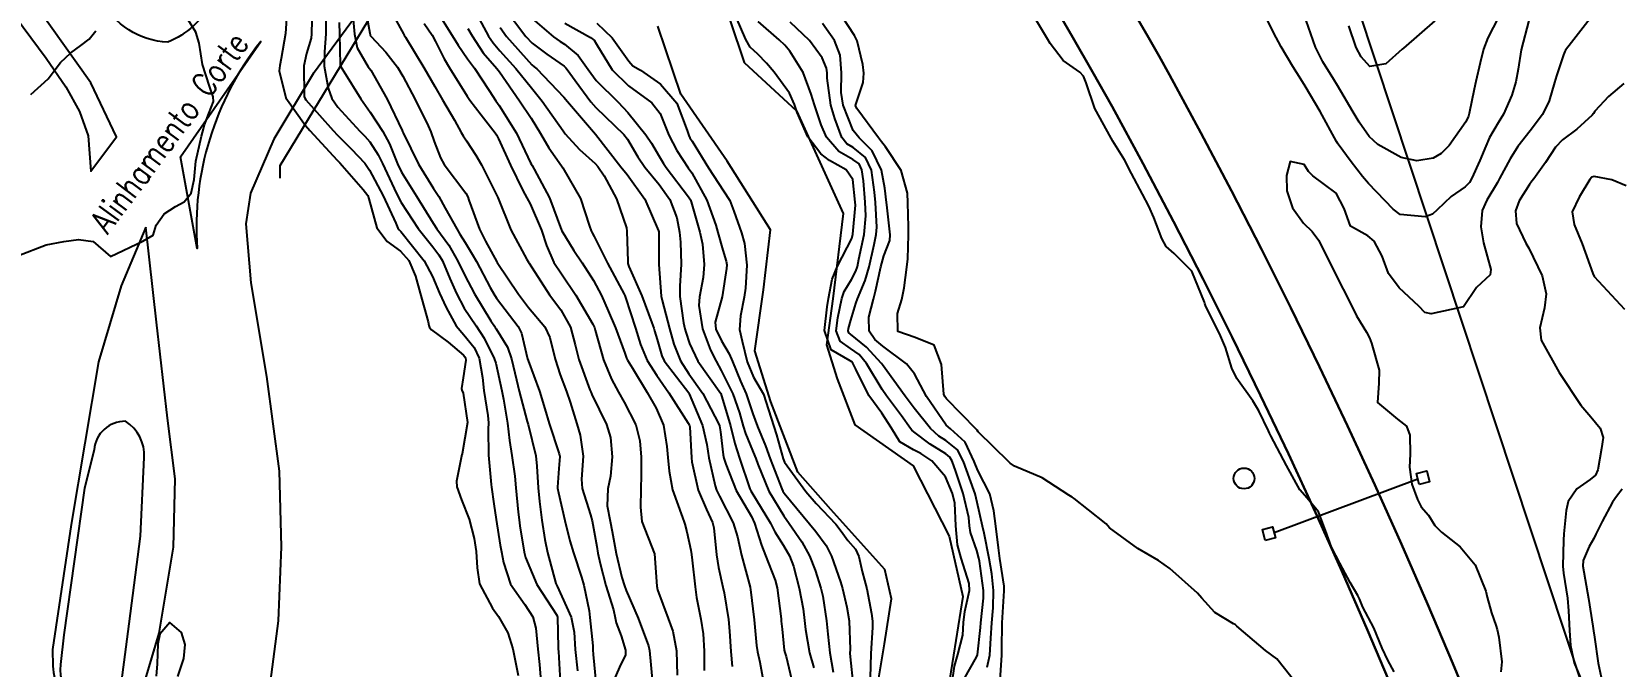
# Model space of a CAD drawing. Header units: metres. Extents: x 318500 to 325275, y 7408834 to 7428799.
# Drawn here: x 323773.1 to 323871.6, y 7420493.1 to 7420532.5 of the extents above; entities that cross this region are included whole.
import ezdxf

# ---------------------------------------------------------------- set-up
doc = ezdxf.new("R2010")
doc.units = ezdxf.units.M
doc.header["$MEASUREMENT"] = 0
for name, color, linetype in [('Canteiro', 45, 'Continuous'), ('Curvas de Nivel 1m', 11, 'Continuous'), ('Curvas de Nivel 5m', 15, 'Continuous'), ('Divisas', 45, 'Continuous'), ('Hidrografia', 140, 'Continuous'), ('Linha Férrea', 20, 'Continuous'), ('Pontes_Viadutos_Tubos', 190, 'Continuous'), ('Postes', 20, 'Continuous'), ('Pórticos', 45, 'Continuous'), ('TEXTO', 45, 'Continuous'), ('Vias Primárias', 230, 'Continuous')]:
    doc.layers.add(name, color=color, linetype=linetype)
doc.styles.add('ROMANS', font='romans', dxfattribs={"height": 0.2})

msp = doc.modelspace()

# ---------------------------------------------------------------- linework, layer by layer
at = {"layer": 'Canteiro'}
msp.add_lwpolyline([(323779.834, 7420501.229), (323780.074, 7420506.094, 0.268911), (323778.908, 7420508.355, 0.391978), (323776.953, 7420506.574), (323776.37, 7420504.21), (323775.085, 7420495.092), (323774.868, 7420493.246, 0.506228), (323778.135, 7420490.198), (323778.482, 7420490.717), (323779.131, 7420495.781), (323779.834, 7420501.229)], format="xyb", dxfattribs=at)
at = {"layer": 'Curvas de Nivel 1m', "flags": 128}
for points, elevation in [([(323772.258, 7420518.646), (323773.977, 7420519.303), (323775.082, 7420519.506), (323775.98, 7420519.631), (323776.906, 7420519.513), (323777.97, 7420518.57), (323779.98, 7420519.542), (323780.619, 7420519.898), (323780.806, 7420520.532), (323781.298, 7420521.23), (323782.007, 7420521.675), (323782.542, 7420521.982), (323782.976, 7420522.506), (323783.17, 7420523.366), (323783.263, 7420524.502), (323783.619, 7420526.051), (323783.744, 7420526.495), (323783.812, 7420526.755), (323784.084, 7420527.449), (323784.376, 7420528.206), (323784.346, 7420528.488), (323784.11, 7420529.146), (323783.69, 7420530.497), (323783.475, 7420531.832), (323783.262, 7420532.503), (323782.176, 7420534.27)], 742), ([(323790.491, 7420534.092), (323790.457, 7420532.407), (323790.425, 7420532.129), (323790.138, 7420531.179), (323789.975, 7420530.412), (323790.004, 7420528.508), (323790.031, 7420528.411), (323790.099, 7420528.312), (323791.802, 7420526.393), (323792.067, 7420526.108), (323792.93, 7420525.248), (323793.756, 7420524.364), (323794.044, 7420523.949), (323794.89, 7420522.347), (323795.676, 7420520.653), (323795.806, 7420520.333), (323795.886, 7420520.229), (323795.988, 7420520.131), (323797.439, 7420518.315), (323797.956, 7420517.344), (323798.397, 7420516.295), (323798.81, 7420515.408), (323799.422, 7420514.285), (323799.904, 7420513.709), (323800.55, 7420512.924), (323800.858, 7420512.265), (323801.072, 7420511.062), (323801.136, 7420510.261), (323801.384, 7420508.709), (323801.435, 7420508.256), (323801.423, 7420507.853), (323801.426, 7420506.256), (323801.599, 7420504.436), (323801.622, 7420504.252), (323801.765, 7420503.23), (323801.913, 7420502.248), (323802.156, 7420500.665), (323802.242, 7420500.242), (323802.365, 7420499.595), (323802.8, 7420498.233), (323803.681, 7420496.986), (323804.181, 7420496.215), (323804.364, 7420495.512), (323804.502, 7420494.211), (323804.598, 7420493.248), (323804.676, 7420492.209)], 741), ([(323793.718, 7420534.367), (323794.071, 7420532.442), (323794.082, 7420532.361), (323794.093, 7420532.305), (323794.149, 7420532.227), (323795.066, 7420531.272), (323795.779, 7420530.335), (323796.122, 7420529.764), (323796.883, 7420528.322), (323797.696, 7420526.693), (323797.856, 7420526.312), (323798.064, 7420525.718), (323798.452, 7420524.702), (323798.692, 7420524.3), (323800.024, 7420522.514), (323800.145, 7420522.278), (323800.214, 7420522.08), (323800.879, 7420520.267), (323801.252, 7420519.53), (323801.945, 7420518.25), (323801.969, 7420518.205), (323803.287, 7420516.237), (323803.928, 7420515.422), (323804.926, 7420514.215), (323805.244, 7420513.548), (323805.565, 7420512.203), (323805.875, 7420511.233), (323806.278, 7420510.194), (323806.504, 7420509.537), (323806.921, 7420508.184), (323807.133, 7420507.49), (323807.319, 7420506.177), (323807.205, 7420504.762), (323807.239, 7420504.178), (323807.756, 7420502.55), (323807.863, 7420502.168), (323808.151, 7420500.581), (323808.229, 7420500.163), (323808.364, 7420499.516), (323808.71, 7420498.155), (323809.185, 7420496.64), (323809.301, 7420496.146), (323809.368, 7420495.845), (323809.659, 7420495.042), (323809.946, 7420494.137), (323809.945, 7420493.837), (323809.636, 7420493.237), (323809.296, 7420492.474)], 737), ([(323795.083, 7420534.346), (323796.151, 7420532.405), (323796.202, 7420532.329), (323796.287, 7420532.19), (323797.432, 7420530.317), (323798.112, 7420529.127), (323798.582, 7420528.303), (323799.325, 7420527.048), (323799.745, 7420526.285), (323799.861, 7420526.076), (323800.065, 7420525.758), (323800.659, 7420524.874), (323801.009, 7420524.266), (323802.02, 7420522.25), (323802.826, 7420520.242), (323803.808, 7420518.395), (323803.923, 7420518.23), (323803.969, 7420518.162), (323805.228, 7420516.211), (323805.926, 7420515.267), (323806.524, 7420514.191), (323806.815, 7420513.102), (323807.033, 7420512.183), (323807.73, 7420510.304), (323807.787, 7420510.171), (323807.858, 7420510.007), (323808.763, 7420508.161), (323809.013, 7420507.35), (323809.11, 7420506.15), (323809.001, 7420504.943), (323808.851, 7420504.154), (323808.808, 7420503.111), (323808.984, 7420502.151), (323809.115, 7420501.52), (323809.366, 7420500.145), (323809.708, 7420498.65), (323809.866, 7420498.138), (323809.987, 7420497.846), (323810.724, 7420496.129), (323811.363, 7420494.413), (323811.425, 7420494.122), (323811.62, 7420492.12)], 736), ([(323851.626, 7420492.015), (323850.351, 7420493.603), (323849.658, 7420494.133), (323847.88, 7420495.637), (323847.771, 7420495.729), (323847.681, 7420495.779), (323846.505, 7420496.475), (323845.697, 7420497.362), (323845.438, 7420497.673), (323843.723, 7420499.223), (323843.016, 7420499.701), (323841.741, 7420500.451), (323839.971, 7420501.747), (323839.867, 7420501.854), (323839.762, 7420501.982), (323838.676, 7420502.856), (323837.778, 7420503.564), (323837.651, 7420503.645), (323837.449, 7420503.775), (323835.796, 7420504.843), (323834.073, 7420505.559), (323833.809, 7420505.745), (323833.722, 7420505.831), (323831.829, 7420507.706), (323831.772, 7420507.793), (323831.73, 7420507.851), (323829.858, 7420509.75), (323829.762, 7420509.881), (323829.701, 7420510.044), (323829.558, 7420511.885), (323829.09, 7420513.08), (323827.906, 7420513.559), (323826.831, 7420513.921), (323826.81, 7420515.038), (323827.081, 7420515.919), (323827.225, 7420516.643), (323827.399, 7420517.916), (323827.457, 7420518.434), (323827.507, 7420519.915), (323827.495, 7420520.418), (323827.459, 7420521.916), (323827.433, 7420522.512), (323827.047, 7420523.92), (323826.065, 7420525.381), (323825.824, 7420525.69), (323825.64, 7420525.936), (323824.292, 7420527.762), (323824.206, 7420527.958), (323824.684, 7420529.389), (323824.731, 7420529.951), (323824.672, 7420530.488), (323824.32, 7420531.957), (323824.155, 7420532.295), (323823.058, 7420533.977)], 731), ([(323788.916, 7420533.682), (323788.839, 7420532.43), (323788.572, 7420530.871), (323788.477, 7420530.435), (323788.446, 7420530.114), (323788.863, 7420528.429), (323790.075, 7420526.71), (323790.346, 7420526.407), (323792.052, 7420524.55), (323792.131, 7420524.469), (323792.204, 7420524.388), (323793.659, 7420522.732), (323793.945, 7420522.361), (323794.017, 7420522.159), (323794.502, 7420520.352), (323795.151, 7420519.512), (323795.976, 7420518.907), (323796.499, 7420518.325), (323796.912, 7420517.359), (323797.187, 7420516.311), (323797.69, 7420514.527), (323797.734, 7420514.303), (323797.776, 7420514.169), (323797.907, 7420514.027), (323798.925, 7420513.264), (323799.892, 7420512.454), (323799.972, 7420512.36), (323800.009, 7420512.278), (323800.026, 7420512.14), (323799.871, 7420511.04), (323799.756, 7420510.386), (323799.784, 7420510.281), (323799.857, 7420510.096), (323800.138, 7420508.275), (323799.811, 7420506.339), (323799.795, 7420506.296), (323799.788, 7420506.28), (323799.443, 7420504.626), (323799.463, 7420504.283), (323799.768, 7420503.486), (323800.245, 7420502.273), (323800.553, 7420501.082), (323800.676, 7420500.266), (323800.725, 7420499.254), (323800.887, 7420498.262), (323801.678, 7420496.753), (323802.048, 7420496.244), (323802.644, 7420495.219), (323802.952, 7420494.23), (323803.286, 7420492.565)], 742), ([(323792.161, 7420533.112), (323792.193, 7420532.389), (323792.222, 7420530.48), (323792.246, 7420530.388), (323792.451, 7420530.059), (323793.522, 7420528.369), (323794.088, 7420527.548), (323794.879, 7420526.348), (323795.295, 7420525.574), (323795.794, 7420524.334), (323796.042, 7420523.813), (323796.975, 7420522.32), (323797.995, 7420520.646), (323798.231, 7420520.306), (323798.976, 7420519.291), (323799.541, 7420518.286), (323799.957, 7420517.402), (323800.566, 7420516.271), (323801.577, 7420514.593), (323801.8, 7420514.252), (323801.842, 7420514.183), (323801.908, 7420514.083), (323802.606, 7420512.952), (323802.857, 7420512.235), (323803.168, 7420510.933), (323803.342, 7420510.228), (323803.832, 7420508.348), (323803.87, 7420508.22), (323803.888, 7420508.161), (323804.378, 7420506.214), (323804.445, 7420505.569), (323804.521, 7420504.213), (323804.608, 7420503.371), (323804.746, 7420502.21), (323804.923, 7420501.023), (323805.091, 7420500.206), (323805.616, 7420498.286), (323805.653, 7420498.2), (323805.699, 7420498.11), (323806.566, 7420496.187), (323806.746, 7420495.268), (323806.815, 7420494.183), (323806.956, 7420492.854)], 739), ([(323793.025, 7420533.52), (323793.126, 7420532.375), (323793.292, 7420531.523), (323793.972, 7420530.362), (323794.127, 7420530.14), (323795.14, 7420528.344), (323796.071, 7420526.411), (323796.102, 7420526.33), (323796.133, 7420526.266), (323797.096, 7420524.32), (323798.027, 7420522.807), (323798.347, 7420522.305), (323798.738, 7420521.57), (323799.464, 7420520.288), (323799.664, 7420519.962), (323799.982, 7420519.45), (323800.429, 7420518.728), (323800.693, 7420518.269), (323801.537, 7420516.666), (323801.764, 7420516.253), (323801.936, 7420515.99), (323803.283, 7420514.236), (323803.488, 7420513.817), (323803.864, 7420512.22), (323803.889, 7420512.129), (323804.609, 7420510.213), (323804.93, 7420509.123), (323805.202, 7420508.206), (323805.811, 7420506.338), (323805.848, 7420506.237), (323805.854, 7420506.199), (323805.853, 7420506.156), (323805.798, 7420505.428), (323805.719, 7420504.262), (323805.724, 7420504.201), (323805.776, 7420503.905), (323806.176, 7420502.194), (323806.489, 7420500.94), (323806.705, 7420500.185), (323807.2, 7420498.685), (323807.347, 7420498.175), (323807.676, 7420496.587), (323807.732, 7420496.169), (323807.904, 7420494.418), (323807.919, 7420494.166), (323807.929, 7420493.883), (323808.09, 7420492.163)], 738), ([(323798.174, 7420533.905), (323799.183, 7420532.295), (323799.553, 7420531.698), (323800.136, 7420530.857), (323800.379, 7420530.523), (323800.561, 7420530.274), (323801.486, 7420528.883), (323801.896, 7420528.253), (323802.096, 7420527.958), (323803.18, 7420526.239), (323804.052, 7420524.398), (323804.105, 7420524.284), (323804.136, 7420524.229), (323804.276, 7420523.998), (323805.22, 7420522.212), (323805.972, 7420520.219), (323805.978, 7420520.2), (323805.99, 7420520.172), (323806.736, 7420518.948), (323807.24, 7420518.181), (323807.954, 7420517.083), (323808.442, 7420516.165), (323808.87, 7420515.216), (323809.309, 7420514.156), (323809.894, 7420512.59), (323810.003, 7420512.261), (323810.057, 7420512.147), (323810.37, 7420511.656), (323811.285, 7420510.129), (323811.846, 7420509.166), (323812.286, 7420508.113), (323812.5, 7420506.793), (323812.56, 7420506.109), (323812.64, 7420505.264), (323812.86, 7420504.104), (323813.471, 7420502.378), (323813.569, 7420502.093), (323813.612, 7420501.956), (323813.744, 7420501.496), (323813.988, 7420500.343), (323814.031, 7420500.085), (323814.077, 7420499.733), (323814.253, 7420498.082), (323814.354, 7420497.416), (323814.612, 7420496.076), (323814.748, 7420495.161), (323814.815, 7420494.073), (323814.83, 7420492.875)], 734), ([(323800.575, 7420533.873), (323801.443, 7420532.261), (323801.722, 7420531.833), (323802.141, 7420531.353), (323803.123, 7420530.24), (323804.112, 7420529.044), (323804.761, 7420528.22), (323806.073, 7420526.372), (323806.197, 7420526.198), (323807.093, 7420525.217), (323808.052, 7420524.348), (323808.215, 7420524.168), (323808.614, 7420523.591), (323809.376, 7420522.156), (323809.993, 7420520.361), (323810.024, 7420520.149), (323810.087, 7420518.264), (323810.09, 7420518.148), (323810.151, 7420517.963), (323810.954, 7420516.135), (323811.581, 7420514.459), (323811.692, 7420514.123), (323811.744, 7420513.958), (323811.903, 7420513.438), (323812.189, 7420512.412), (323812.34, 7420512.113), (323813.86, 7420510.114), (323813.877, 7420510.09), (323813.898, 7420510.051), (323814.717, 7420508.081), (323814.981, 7420506.916), (323815.102, 7420506.077), (323815.507, 7420504.35), (323815.595, 7420504.072), (323815.775, 7420503.713), (323816.617, 7420502.057), (323816.882, 7420501.189), (323817.141, 7420500.046), (323817.675, 7420498.065), (323817.683, 7420498.04), (323817.698, 7420497.918), (323817.92, 7420496.036), (323818.061, 7420494.441), (323818.123, 7420494.033), (323818.272, 7420493.4), (323818.522, 7420492.026)], 732), ([(323804.167, 7420533.332), (323805.474, 7420532.21), (323805.874, 7420531.93), (323806.146, 7420531.754), (323807.006, 7420531.054), (323807.629, 7420530.178), (323808.12, 7420529.511), (323809.479, 7420528.156), (323810.091, 7420527.523), (323811.2, 7420526.133), (323811.547, 7420525.61), (323812.056, 7420524.765), (323812.3, 7420524.363), (323812.47, 7420524.114), (323813.841, 7420522.274), (323813.968, 7420522.091), (323814.018, 7420521.969), (323814.552, 7420520.084), (323814.715, 7420519.35), (323814.821, 7420518.081), (323814.757, 7420517.283), (323814.531, 7420516.084), (323814.481, 7420515.535), (323814.707, 7420514.082), (323815.206, 7420512.767), (323815.557, 7420512.073), (323815.881, 7420511.503), (323816.596, 7420510.059), (323817.016, 7420508.879), (323817.244, 7420508.049), (323817.376, 7420507.597), (323817.815, 7420506.536), (323817.964, 7420506.19), (323818.026, 7420506.037), (323818.142, 7420505.697), (323818.838, 7420504.024), (323819.757, 7420502.489), (323820.098, 7420502.007), (323820.872, 7420500.865), (323821.363, 7420499.994), (323821.717, 7420499.104), (323822.06, 7420497.985), (323822.179, 7420497.497), (323822.419, 7420495.973), (323822.496, 7420495.137), (323822.617, 7420493.97), (323822.824, 7420492.777)], 729), ([(323806.163, 7420533.07), (323807.756, 7420532.176), (323807.984, 7420532.008), (323808.146, 7420531.759), (323809.106, 7420530.16), (323810.115, 7420529.165), (323811.562, 7420528.128), (323812.09, 7420527.464), (323812.637, 7420526.111), (323813.126, 7420525.169), (323813.83, 7420524.093), (323814.045, 7420523.767), (323814.978, 7420522.08), (323815.552, 7420520.519), (323815.673, 7420520.073), (323815.979, 7420518.976), (323816.19, 7420518.284), (323816.222, 7420518.066), (323816.206, 7420517.827), (323815.94, 7420516.07), (323815.495, 7420514.496), (323815.541, 7420514.074), (323815.903, 7420513.355), (323816.381, 7420512.548), (323816.57, 7420512.06), (323817.073, 7420510.851), (323817.419, 7420510.047), (323817.842, 7420508.814), (323818.124, 7420508.036), (323818.619, 7420506.829), (323818.912, 7420506.023), (323819.635, 7420504.159), (323819.704, 7420504.011), (323819.778, 7420503.893), (323821.351, 7420501.994), (323821.745, 7420501.506), (323822.388, 7420500.632), (323822.732, 7420499.975), (323823.277, 7420498.396), (323823.403, 7420497.964), (323823.683, 7420496.805), (323823.814, 7420495.958), (323823.88, 7420494.184), (323823.87, 7420493.957), (323823.879, 7420493.724), (323824.063, 7420491.953)], 728), ([(323808.163, 7420533.07), (323809.103, 7420532.16), (323810.135, 7420530.699), (323810.398, 7420530.412), (323810.859, 7420530.139), (323812.117, 7420529.284), (323813.118, 7420528.105), (323813.764, 7420526.405), (323813.863, 7420526.093), (323813.933, 7420525.956), (323814.067, 7420525.742), (323815.094, 7420524.08), (323816.029, 7420522.646), (323816.403, 7420522.064), (323816.666, 7420521.404), (323817.128, 7420520.053), (323817.325, 7420519.391), (323817.478, 7420518.047), (323817.39, 7420516.607), (323817.307, 7420516.049), (323817.072, 7420514.904), (323817.018, 7420514.053), (323817.182, 7420513.33), (323817.491, 7420512.046), (323817.876, 7420511.096), (323818.494, 7420510.03), (323818.816, 7420509.055), (323819.144, 7420508.02), (323819.316, 7420507.509), (323819.723, 7420506.011), (323819.807, 7420505.808), (323821.13, 7420503.997), (323821.769, 7420503.242), (323822.985, 7420501.971), (323823.319, 7420501.54), (323823.74, 7420500.944), (323824.203, 7420500.422), (323824.419, 7420499.95), (323824.627, 7420499.036), (323824.908, 7420497.942), (323825.198, 7420496.416), (323825.264, 7420495.936), (323825.274, 7420495.544), (323825.161, 7420493.937), (323825.13, 7420492.435)], 727), ([(323830.177, 7420491.872), (323830.358, 7420493.15), (323830.569, 7420493.866), (323830.866, 7420495.066), (323830.922, 7420495.861), (323830.988, 7420496.553), (323831.296, 7420497.856), (323831.274, 7420498.289), (323830.761, 7420499.865), (323830.547, 7420500.676), (323830.444, 7420501.87), (323830.369, 7420503.273), (323830.242, 7420503.873), (323829.795, 7420504.91), (323828.944, 7420505.893), (323828.271, 7420506.36), (323827.817, 7420506.589), (323826.97, 7420507.067), (323826.438, 7420507.924), (323825.844, 7420508.864), (323825.044, 7420509.942), (323824.243, 7420511.596), (323824.057, 7420511.957), (323823.983, 7420512.05), (323823.891, 7420512.102), (323822.709, 7420512.789), (323822.29, 7420513.984), (323822.45, 7420515.464), (323822.528, 7420515.981), (323822.754, 7420517.182), (323823.088, 7420517.973), (323823.987, 7420519.694), (323824.048, 7420519.959), (323824.202, 7420521.773), (323824.197, 7420521.957), (323824.041, 7420523.351), (323823.637, 7420523.966), (323822.607, 7420524.534), (323822.06, 7420524.955), (323821.258, 7420525.998), (323820.586, 7420527.512), (323820.423, 7420528.007), (323820.111, 7420528.721), (323819.173, 7420530.024), (323818.68, 7420530.576), (323818.141, 7420531.13), (323817.68, 7420531.582), (323817.415, 7420532.051), (323816.805, 7420533.426)], 727), ([(323831.019, 7420492.469), (323831.646, 7420493.571), (323831.752, 7420493.746), (323831.777, 7420493.849), (323831.967, 7420495.547), (323831.997, 7420495.847), (323832.166, 7420497.375), (323832.163, 7420497.845), (323831.908, 7420499.668), (323831.872, 7420499.849), (323831.735, 7420500.337), (323831.346, 7420501.456), (323831.285, 7420501.857), (323831.236, 7420502.379), (323830.899, 7420503.863), (323830.436, 7420505.235), (323830.206, 7420505.874), (323830.07, 7420506.133), (323829.815, 7420506.339), (323828.849, 7420506.924), (323827.828, 7420507.706), (323827.717, 7420507.799), (323827.633, 7420507.912), (323827.066, 7420508.693), (323826.133, 7420509.927), (323825.866, 7420510.329), (323824.896, 7420511.945), (323824.44, 7420512.497), (323823.899, 7420512.873), (323823.252, 7420513.318), (323823.022, 7420513.973), (323823.118, 7420514.776), (323823.37, 7420515.969), (323823.505, 7420516.408), (323823.958, 7420517.158), (323824.242, 7420517.68), (323824.327, 7420517.955), (323824.426, 7420518.405), (323824.743, 7420519.949), (323824.849, 7420521.106), (323824.819, 7420521.948), (323824.706, 7420523.284), (323824.612, 7420523.952), (323824.43, 7420524.331), (323824.056, 7420524.605), (323823.188, 7420525.099), (323822.419, 7420525.985), (323822.082, 7420526.762), (323821.658, 7420527.994), (323821.458, 7420528.648), (323820.974, 7420530.002), (323820.143, 7420531.319), (323819.823, 7420531.691), (323819.473, 7420532.02), (323818.167, 7420533.172)], 728), ([(323832.386, 7420493.096), (323832.554, 7420493.841), (323832.617, 7420494.884), (323832.674, 7420495.84), (323832.748, 7420496.781), (323832.778, 7420497.839), (323832.676, 7420498.88), (323832.509, 7420499.842), (323832.193, 7420501.398), (323832.101, 7420501.846), (323831.772, 7420503.303), (323831.637, 7420503.852), (323831.564, 7420504.073), (323830.917, 7420505.863), (323830.534, 7420506.587), (323829.823, 7420507.162), (323829.374, 7420507.435), (323828.87, 7420507.894), (323827.849, 7420509.16), (323827.287, 7420509.916), (323825.889, 7420511.863), (323825.835, 7420511.931), (323824.9, 7420512.945), (323823.908, 7420513.755), (323823.796, 7420513.849), (323823.757, 7420513.962), (323823.773, 7420514.102), (323823.92, 7420514.632), (323824.234, 7420515.657), (323824.344, 7420515.954), (323824.819, 7420517.086), (323825.061, 7420517.944), (323825.375, 7420519.331), (323825.497, 7420519.937), (323825.53, 7420520.404), (323825.449, 7420521.939), (323825.401, 7420522.567), (323825.209, 7420523.943), (323824.833, 7420524.724), (323824.064, 7420525.341), (323823.679, 7420525.579), (323823.367, 7420525.971), (323822.923, 7420527.142), (323822.689, 7420527.981), (323822.458, 7420529.652), (323822.452, 7420529.985), (323822.414, 7420530.267), (323822.139, 7420530.906), (323821.355, 7420531.998), (323820.167, 7420533.127)], 729), ([(323857.639, 7420492.792), (323857.251, 7420493.514), (323856.906, 7420494.272), (323856.379, 7420495.523), (323855.693, 7420496.816), (323855.486, 7420497.321), (323855.386, 7420497.535), (323854.914, 7420498.34), (323854.261, 7420499.552), (323853.745, 7420500.538), (323853.376, 7420501.566), (323852.937, 7420502.737), (323852.241, 7420503.583), (323851.788, 7420504.105), (323850.953, 7420505.599), (323849.995, 7420507.451), (323849.913, 7420507.609), (323849.841, 7420507.754), (323849.237, 7420509.003), (323848.869, 7420509.625), (323847.881, 7420511.012), (323847.564, 7420511.645), (323847.176, 7420512.924), (323846.874, 7420513.656), (323845.938, 7420515.546), (323845.887, 7420515.671), (323845.87, 7420515.742), (323845.095, 7420517.679), (323843.981, 7420518.767), (323843.499, 7420519.211), (323843.228, 7420519.701), (323842.725, 7420520.994), (323842.426, 7420521.714), (323842.031, 7420522.455), (323841.332, 7420523.731), (323840.898, 7420524.577), (323840.183, 7420525.748), (323840.072, 7420525.916), (323839.073, 7420527.76), (323838.525, 7420529.365), (323838.371, 7420529.768), (323838.133, 7420530.021), (323837.104, 7420530.75), (323836.3, 7420531.798), (323836.154, 7420532.054), (323835.098, 7420533.816)], 732), ([(323866, 7420533.224), (323865.525, 7420531.41), (323865.339, 7420530.215), (323865.195, 7420529.414), (323864.941, 7420528.594), (323864.427, 7420527.425), (323864.094, 7420526.871), (323863.563, 7420525.957), (323863.337, 7420525.437), (323862.963, 7420524.544), (323862.466, 7420523.446), (323862.31, 7420523.183), (323862.042, 7420522.912), (323861.185, 7420522.31), (323860.306, 7420521.476), (323860.017, 7420521.206), (323859.567, 7420521.038), (323858.017, 7420521.19), (323857.587, 7420521.514), (323856.044, 7420523.105), (323855.677, 7420523.536), (323854.984, 7420524.466), (323854.158, 7420525.559), (323854.126, 7420525.614), (323854.072, 7420525.709), (323853.052, 7420527.576), (323852.123, 7420529.154), (323851.855, 7420529.593), (323851.353, 7420530.383), (323850.621, 7420531.605), (323850.163, 7420532.482), (323849.598, 7420533.619)], 733), ([(323869.812, 7420533.356), (323868.649, 7420531.857), (323868.285, 7420531.378), (323868.237, 7420531.301), (323868.156, 7420531.102), (323867.716, 7420529.804), (323867.596, 7420529.385), (323867.253, 7420528.243), (323866.845, 7420527.389), (323866.09, 7420526.377), (323865.323, 7420525.411), (323864.841, 7420524.646), (323864.189, 7420523.428), (323864.138, 7420523.34), (323864.046, 7420523.182), (323863.393, 7420522.073), (323863.108, 7420521.439), (323863.032, 7420520.417), (323863.197, 7420519.438), (323863.645, 7420517.764), (323863.6, 7420517.434), (323862.75, 7420516.65), (323861.94, 7420515.45), (323859.936, 7420515.031), (323859.555, 7420515.104), (323859.173, 7420515.492), (323857.957, 7420516.639), (323857.296, 7420517.517), (323856.908, 7420518.599), (323856.4, 7420519.526), (323856.003, 7420519.867), (323854.926, 7420520.463), (323854.539, 7420521.552), (323854.034, 7420522.504), (323852.597, 7420523.582), (323852.332, 7420523.865), (323852.057, 7420524.281), (323851.184, 7420524.473), (323850.951, 7420523.601), (323850.983, 7420522.654), (323851.332, 7420521.597), (323852.011, 7420520.651), (323852.551, 7420520.127), (323852.968, 7420519.575), (323853.97, 7420517.56), (323855.002, 7420515.544), (323855.3, 7420514.906), (323855.923, 7420513.873), (323856.116, 7420513.528), (323856.239, 7420513.203), (323856.714, 7420511.522), (323856.691, 7420510.709), (323856.607, 7420509.523), (323857.85, 7420508.483), (323858.399, 7420508.055), (323858.608, 7420507.498), (323858.629, 7420506.305), (323858.602, 7420505.498), (323858.737, 7420504.439), (323859.095, 7420503.49), (323859.325, 7420503.037), (323859.77, 7420502.525), (323860.174, 7420501.884), (323860.575, 7420501.468), (323861.747, 7420500.567), (323862.662, 7420499.441), (323863.334, 7420497.806), (323863.417, 7420497.433), (323863.69, 7420496.462), (323863.952, 7420495.696), (323864.031, 7420495.425), (323864.148, 7420494.948), (323864.315, 7420493.42), (323864.253, 7420492.809)], 732), ([(323864.12, 7420533.431), (323863.449, 7420532.156), (323863.179, 7420531.44), (323862.982, 7420530.607), (323862.72, 7420529.444), (323862.61, 7420528.958), (323862.299, 7420527.448), (323862.254, 7420527.293), (323862.095, 7420526.947), (323861.059, 7420525.465), (323860.569, 7420524.976), (323860.068, 7420524.69), (323859.046, 7420524.515), (323858.068, 7420524.728), (323856.62, 7420525.525), (323856.085, 7420526.026), (323855.47, 7420526.918), (323855.107, 7420527.545), (323854.124, 7420529.186), (323853.891, 7420529.564), (323853.226, 7420530.658), (323852.759, 7420531.581), (323852.175, 7420533.232)], 734), ([(323773.034, 7420528.636), (323774.11, 7420529.603), (323774.544, 7420530.188), (323774.869, 7420530.613), (323775.512, 7420531.224), (323776.136, 7420531.676), (323776.657, 7420532.077), (323777.057, 7420532.586)], 741), ([(323800.157, 7420532.732), (323800.418, 7420532.276), (323801.1, 7420531.226), (323801.954, 7420530.253), (323802.127, 7420530.045), (323803.362, 7420528.237), (323804.084, 7420527.171), (323804.662, 7420526.221), (323805.18, 7420525.332), (323805.962, 7420524.201), (323806.048, 7420524.086), (323807.138, 7420522.183), (323807.706, 7420520.463), (323807.8, 7420520.173), (323807.867, 7420520.05), (323807.987, 7420519.827), (323808.815, 7420518.162), (323809.847, 7420516.246), (323809.895, 7420516.15), (323809.938, 7420516.042), (323810.551, 7420514.14), (323810.879, 7420513.115), (323811.29, 7420512.129), (323811.876, 7420511.188), (323812.634, 7420510.108), (323813.832, 7420508.238), (323813.904, 7420508.089), (323813.921, 7420507.998), (323814.038, 7420506.088), (323814.064, 7420505.83), (323814.458, 7420504.083), (323814.969, 7420502.87), (323815.34, 7420502.074), (323815.418, 7420501.744), (323815.587, 7420500.062), (323815.718, 7420499.285), (323815.988, 7420498.057), (323816.058, 7420497.693), (323816.322, 7420496.053), (323816.388, 7420495.327), (323816.467, 7420494.052), (323816.556, 7420493.131)], 733), ([(323802.158, 7420532.791), (323802.552, 7420532.246), (323804.132, 7420530.479), (323804.265, 7420530.362), (323804.43, 7420530.226), (323806.104, 7420528.478), (323806.347, 7420528.196), (323808.07, 7420526.17), (323809.656, 7420524.154), (323810.043, 7420523.676), (323811.148, 7420522.133), (323811.991, 7420520.166), (323811.997, 7420520.12), (323811.998, 7420518.148), (323812, 7420518.12), (323811.999, 7420518.09), (323812.154, 7420516.117), (323812.204, 7420515.848), (323812.674, 7420514.109), (323812.942, 7420513.146), (323813.353, 7420512.098), (323813.878, 7420511.299), (323814.736, 7420510.081), (323815.737, 7420508.165), (323815.771, 7420508.071), (323815.826, 7420507.693), (323816.005, 7420506.26), (323816.05, 7420506.066), (323816.174, 7420505.695), (323816.813, 7420504.055), (323817.756, 7420502.435), (323817.948, 7420502.037), (323818.374, 7420500.668), (323818.628, 7420500.027), (323819.233, 7420498.491), (323819.346, 7420498.015), (323819.592, 7420496.09), (323819.603, 7420496.011), (323819.607, 7420495.949), (323819.664, 7420495.443), (323819.794, 7420494.151), (323819.824, 7420494.007), (323819.905, 7420493.747), (323820.323, 7420491.999)], 731), ([(323871.893, 7420529.324), (323870.945, 7420528.51), (323870.104, 7420527.592), (323870.005, 7420527.447), (323869.937, 7420527.352), (323868.978, 7420526.474), (323868.085, 7420525.829), (323867.664, 7420525.376), (323867.045, 7420524.406), (323866.319, 7420523.396), (323866.197, 7420523.249), (323866.045, 7420523.042), (323865.409, 7420522.03), (323865.164, 7420521.413), (323865.227, 7420520.626), (323865.823, 7420519.403), (323865.995, 7420519.097), (323866.834, 7420517.387), (323867.078, 7420516.258), (323866.979, 7420515.384), (323866.691, 7420514.152), (323866.773, 7420513.387), (323867.89, 7420511.37), (323869.237, 7420509.356), (323869.853, 7420508.624), (323870.429, 7420507.924), (323870.608, 7420507.338), (323870.511, 7420506.659), (323870.291, 7420505.343), (323870.136, 7420505.015), (323869.801, 7420504.744), (323868.989, 7420504.161), (323868.444, 7420503.363), (323868.315, 7420502.824), (323868.179, 7420501.366), (323868.146, 7420500.974), (323868.111, 7420499.366), (323868.156, 7420498.933), (323868.394, 7420497.363), (323868.468, 7420496.586), (323868.529, 7420495.362), (323868.583, 7420494.444), (323868.811, 7420493.358), (323869.621, 7420491.408)], 731), ([(323782.154, 7420492.512), (323782.525, 7420493.618), (323782.62, 7420494.505), (323782.384, 7420495.235), (323781.663, 7420495.853), (323781.04, 7420495.142), (323780.904, 7420494.527), (323780.872, 7420493.287), (323780.82, 7420492.528)], 742)]:
    msp.add_lwpolyline(points, dxfattribs=dict(at, elevation=elevation))
at = {"layer": 'Curvas de Nivel 5m', "flags": 128}
for points, elevation in [([(323802.415, 7420534.009), (323803.744, 7420532.234), (323804.146, 7420531.816), (323805.061, 7420531.138), (323806.132, 7420530.385), (323806.23, 7420530.298), (323806.312, 7420530.197), (323806.807, 7420529.502), (323807.789, 7420528.175), (323808.095, 7420527.827), (323809.835, 7420526.152), (323810.067, 7420525.853), (323810.693, 7420524.777), (323811.136, 7420524.134), (323812.034, 7420523.057), (323812.679, 7420522.11), (323813.129, 7420520.977), (323813.296, 7420520.1), (323813.358, 7420519.474), (323813.385, 7420518.099), (323813.302, 7420516.748), (323813.317, 7420516.099), (323813.542, 7420514.469), (323813.626, 7420514.094), (323813.688, 7420513.873), (323813.901, 7420513.177), (323814.425, 7420512.085), (323815.86, 7420510.084), (323816.449, 7420508.061), (323816.727, 7420506.965), (323817.007, 7420506.052), (323817.661, 7420504.163), (323817.708, 7420504.041), (323817.778, 7420503.922), (323818.929, 7420502.022), (323819.214, 7420501.488), (323819.736, 7420500.643), (323820.116, 7420500.006), (323820.367, 7420499.357), (323820.719, 7420498), (323820.956, 7420496.715), (323821.044, 7420495.989), (323821.103, 7420495.427), (323821.366, 7420493.984), (323821.636, 7420493.039)], 730), ([(323791.333, 7420533.228), (323791.339, 7420532.398), (323791.253, 7420531.285), (323791.229, 7420530.399), (323791.477, 7420529.028), (323791.713, 7420528.394), (323792.092, 7420527.842), (323793.451, 7420526.369), (323793.753, 7420526.051), (323794.063, 7420525.696), (323794.589, 7420524.886), (323794.854, 7420524.348), (323795.573, 7420522.791), (323795.799, 7420522.333), (323796.014, 7420521.932), (323797.075, 7420520.319), (323797.979, 7420519.173), (323798.356, 7420518.687), (323798.572, 7420518.301), (323799.037, 7420517.21), (323799.446, 7420516.285), (323799.927, 7420515.382), (323800.663, 7420514.269), (323801.162, 7420513.52), (323801.791, 7420512.251), (323801.886, 7420511.953), (323802.258, 7420510.244), (323802.374, 7420509.72), (323802.608, 7420508.238), (323802.743, 7420507.16), (323802.893, 7420506.234), (323803.068, 7420504.953), (323803.139, 7420504.23), (323803.283, 7420502.701), (323803.338, 7420502.226), (323803.389, 7420501.868), (323803.652, 7420500.221), (323803.725, 7420499.892), (323804.43, 7420498.213), (323805.672, 7420496.308), (323805.708, 7420496.199), (323805.758, 7420494.306), (323805.766, 7420494.198), (323805.775, 7420494.071), (323805.892, 7420492.196)], 740), ([(323797.439, 7420533.039), (323797.934, 7420532.312), (323798.146, 7420531.921), (323798.69, 7420530.856), (323799.02, 7420530.297), (323800.104, 7420528.525), (323800.267, 7420528.277), (323800.977, 7420527.376), (323801.851, 7420526.253), (323801.941, 7420526.124), (323802.066, 7420525.879), (323802.806, 7420524.242), (323803.575, 7420522.686), (323803.818, 7420522.232), (323804.014, 7420521.859), (323804.715, 7420520.219), (323805.032, 7420519.265), (323805.496, 7420518.207), (323805.959, 7420517.497), (323806.851, 7420516.186), (323807.913, 7420514.381), (323808.012, 7420514.169), (323808.064, 7420514.013), (323808.569, 7420512.163), (323809.073, 7420510.957), (323809.5, 7420510.154), (323809.851, 7420509.546), (323810.584, 7420508.139), (323810.836, 7420507.146), (323810.907, 7420506.129), (323810.915, 7420505.007), (323810.894, 7420504.129), (323810.866, 7420503.026), (323810.955, 7420502.128), (323811.73, 7420500.12), (323811.874, 7420498.117), (323811.929, 7420497.884), (323812.59, 7420496.106), (323812.877, 7420495.316), (323813.101, 7420494.098), (323813.141, 7420492.584)], 735), ([(323833.181, 7420492.281), (323833.295, 7420493.834), (323833.296, 7420494.191), (323833.324, 7420495.834), (323833.338, 7420496.179), (323833.446, 7420497.833), (323833.43, 7420498.107), (323833.175, 7420499.836), (323833.082, 7420500.491), (323832.927, 7420501.838), (323832.802, 7420502.802), (323832.54, 7420503.842), (323831.802, 7420505.299), (323831.579, 7420505.853), (323831.017, 7420507.057), (323830.108, 7420507.876), (323829.833, 7420508.107), (323828.617, 7420509.899), (323827.881, 7420511.299), (323827.374, 7420511.915), (323825.901, 7420513.023), (323825.405, 7420513.438), (323825.059, 7420513.943), (323825.049, 7420514.817), (323825.322, 7420515.939), (323825.451, 7420516.434), (323825.791, 7420517.933), (323825.977, 7420518.629), (323826.337, 7420519.576), (323826.369, 7420519.926), (323826.165, 7420521.781), (323826.143, 7420521.929), (323826.033, 7420522.813), (323825.827, 7420523.933), (323825.256, 7420525.136), (323824.437, 7420525.954), (323824.077, 7420526.395), (323823.447, 7420527.97), (323823.322, 7420528.762), (323823.347, 7420529.972), (323823.254, 7420531.086), (323822.911, 7420531.979), (323822.166, 7420533.05)], 730), ([(323860.177, 7420533.217), (323858.222, 7420531.509), (323858.149, 7420531.443), (323857.119, 7420530.541), (323856.138, 7420530.376), (323855.588, 7420530.982), (323855.288, 7420531.543), (323854.825, 7420532.895)], 735), ([(323872.045, 7420522.97), (323871.151, 7420523.333), (323870.053, 7420523.555), (323869.903, 7420523.501), (323869.785, 7420523.353), (323869.128, 7420522.264), (323868.694, 7420521.363), (323868.806, 7420520.568), (323869.316, 7420519.357), (323869.973, 7420517.522), (323870.057, 7420517.349), (323871.94, 7420515.32)], 730), ([(323871.792, 7420504.145), (323871.432, 7420503.678), (323871.187, 7420503.329), (323870.551, 7420502.121), (323870.158, 7420501.344), (323870.027, 7420501.075), (323869.748, 7420500.569), (323869.373, 7420499.716), (323869.353, 7420499.354), (323869.7, 7420497.35), (323869.973, 7420495.636), (323870.018, 7420495.345), (323870.073, 7420494.945), (323870.295, 7420493.34), (323870.499, 7420492.475)], 730)]:
    msp.add_lwpolyline(points, dxfattribs=dict(at, elevation=elevation))
at = {"layer": 'Divisas'}
msp.add_lwpolyline([(323869.336, 7420491.956), (323845.777, 7420563.118), (323839.209, 7420574.486), (323830.888, 7420566.888), (323805.234, 7420599.086), (323790.712, 7420615.037), (323784.959, 7420620.645), (323768.467, 7420636.368)], dxfattribs=at)
at = {"layer": 'Hidrografia'}
for points in [[(323816.424, 7420533.218), (323817.303, 7420530.632), (323820.555, 7420527.627), (323823.444, 7420521.243), (323822.815, 7420515.946), (323822.41, 7420513.103), (323823.08, 7420510.992), (323824.177, 7420508.137), (323827.795, 7420505.588), (323830.035, 7420501.23), (323830.877, 7420497.476), (323830.304, 7420493.84), (323829.588, 7420489.439)], [(323825.277, 7420490.069), (323826.003, 7420494.529), (323826.445, 7420497.333), (323826.034, 7420499.161), (323822.689, 7420502.87), (323820.639, 7420505.202), (323818.967, 7420509.551), (323817.957, 7420512.733), (323818.496, 7420516.51), (323818.937, 7420520.228), (323816.251, 7420524.501), (323813.375, 7420528.652), (323811.936, 7420532.883)]]:
    msp.add_lwpolyline(points, dxfattribs=at)
at = {"layer": 'Linha Férrea'}
for points in [[(322143.825, 7422393.254, 0.177055), (322348.62, 7422102.056), (322434.806, 7422041.149, -0.110991), (322629.993, 7421830.678), (322682.61, 7421743.599), (322746.773, 7421641.593), (322762.264, 7421616.034), (322784.09, 7421580.598, 0.089131), (322895.412, 7421449.131), (322994.737, 7421367.338, -0.08158), (323134.171, 7421212.836), (323192.504, 7421114.159, 0.09806), (323348.116, 7420944.919), (323507.932, 7420825.984), (323699.619, 7420681.705), (323733.067, 7420655.668, -0.104587), (323843.705, 7420529.863, -0.339852), (323771.4, 7420065.587)], [(323771.4, 7420065.587, 0.339852), (323843.705, 7420529.863, 0.104587), (323733.067, 7420655.668), (323699.619, 7420681.705), (323507.932, 7420825.984), (323348.116, 7420944.919, -0.09806), (323192.504, 7421114.159), (323134.171, 7421212.836, 0.08158), (322994.737, 7421367.338), (322895.412, 7421449.131, -0.089131), (322784.09, 7421580.598), (322762.264, 7421616.034), (322746.773, 7421641.593), (322682.61, 7421743.599), (322629.993, 7421830.678, 0.110991), (322434.806, 7422041.149), (322348.62, 7422102.056, -0.177055), (322143.825, 7422393.254)], [(322140.246, 7422392.292, 0.177815), (322346.493, 7422099.021), (322440.925, 7422031.999, -0.098061), (322613.888, 7421848.216), (322683.948, 7421733.892), (322746.506, 7421634.335), (322780.475, 7421578.692, 0.094269), (322901.272, 7421438.87), (322999.189, 7421358.366, -0.08072), (323136.386, 7421201.409), (323184.599, 7421119.369, 0.102464), (323355.759, 7420933.913), (323510.091, 7420819.318), (323694.288, 7420680.697, -0.007988), (323738.117, 7420646.682, -0.098634), (323840.146, 7420527.887, -0.339824), (323768.602, 7420068.543)], [(323768.602, 7420068.543, 0.339824), (323840.146, 7420527.887, 0.098634), (323738.117, 7420646.682, 0.007988), (323694.288, 7420680.697), (323510.091, 7420819.318), (323355.759, 7420933.913, -0.102464), (323184.599, 7421119.369), (323136.386, 7421201.409, 0.08072), (322999.189, 7421358.366), (322901.272, 7421438.87, -0.094269), (322780.475, 7421578.692), (322746.506, 7421634.335), (322683.948, 7421733.892), (322613.888, 7421848.216, 0.098061), (322440.925, 7422031.999), (322346.493, 7422099.021, -0.177815), (322140.246, 7422392.292)]]:
    msp.add_lwpolyline(points, format="xyb", dxfattribs=at)
at = {"layer": 'Pontes_Viadutos_Tubos'}
msp.add_lwpolyline([(323788.503, 7420523.439), (323788.496, 7420524.221), (323795.706, 7420536.103), (323802.603, 7420546.312), (323811.179, 7420558.923), (323819.143, 7420570.472), (323828.111, 7420583.694), (323835.121, 7420593.891), (323844.144, 7420607.392), (323851.662, 7420618.219), (323859.816, 7420630.299), (323867.523, 7420641.971), (323876.03, 7420654.807), (323882.287, 7420663.873), (323884.323, 7420666.75), (323885.174, 7420667.055)], dxfattribs=at)
at = {"layer": 'Postes'}
msp.add_circle((323848.326, 7420504.803), 0.645, dxfattribs=at)
at = {"layer": 'Pórticos'}
msp.add_lwpolyline([(323850.191, 7420501.456), (323859.115, 7420504.771)], dxfattribs=at)
for points in [[(323859.203, 7420504.424), (323859.026, 7420505.119), (323859.666, 7420505.282), (323859.843, 7420504.588)], [(323849.64, 7420500.945), (323849.462, 7420501.64), (323850.102, 7420501.803), (323850.28, 7420501.109)]]:
    msp.add_lwpolyline(points, close=True, dxfattribs=at)
at = {"layer": 'Vias Primárias'}
for points in [[(323715.644, 7420145.548, 0), (323709.04, 7420132.939)], [(323831.088, 7420001.787, 0), (323833.844, 7420008.443, 0.220888)], [(323827.914, 7420598.731), (323820.921, 7420588.557), (323811.957, 7420575.341), (323803.995, 7420563.796), (323795.396, 7420551.151), (323788.437, 7420540.849), (323784.295, 7420534.364, -0.167143), (323781.541, 7420531.887, -0.27801), (323777.414, 7420534.561), (323775.185, 7420537.795), (323769.663, 7420546.273)], [(323740.013, 7420572.843), (323734.688, 7420578.043, 1.017169), (323733.7, 7420576.997), (323741.815, 7420569.153), (323751.786, 7420558.737), (323760.472, 7420548.58), (323767.361, 7420539.805), (323773.977, 7420530.884), (323775.207, 7420529.109), (323776.044, 7420527.585), (323776.583, 7420526.061), (323776.762, 7420523.879), (323778.348, 7420526.001), (323776.761, 7420529.36), (323773.377, 7420534.09), (323767.51, 7420542.051), (323761.191, 7420550.046), (323752.151, 7420560.584), (323741.945, 7420570.972), (323740.013, 7420572.843)], [(323782.313, 7420524.775), (323787.299, 7420531.935, 0.185926), (323783.351, 7420519.086), (323782.313, 7420524.775)], [(323780.178, 7420520.4), (323778.638, 7420516.752), (323777.231, 7420512.048), (323775.537, 7420501.94), (323774.373, 7420494.187), (323774.404, 7420493.16, 0.498618), (323778.967, 7420489.939), (323779.697, 7420490.82), (323781.005, 7420495.196), (323781.888, 7420500.531), (323781.979, 7420504.786), (323781.523, 7420508.538), (323780.824, 7420514.506), (323780.178, 7420520.4)]]:
    msp.add_lwpolyline(points, format="xyb", dxfattribs=at)
for points in [[(323790.58, 7420529.958), (323795.278, 7420536.355), (323802.171, 7420546.559), (323810.748, 7420559.172), (323818.712, 7420570.721), (323827.68, 7420583.942), (323834.689, 7420594.139), (323843.712, 7420607.641), (323851.231, 7420618.468), (323859.383, 7420630.545), (323867.089, 7420642.216), (323875.598, 7420655.055), (323881.857, 7420664.124), (323883.894, 7420667.003), (323889.464, 7420675.236), (323895.032, 7420683.324), (323900.864, 7420691.678)], [(323790.58, 7420529.958), (323788.122, 7420525.853), (323786.669, 7420522.52), (323786.371, 7420520.599), (323786.69, 7420516.937), (323787.666, 7420511.135), (323788.444, 7420505.254), (323788.564, 7420500.562), (323788.384, 7420495.965), (323787.885, 7420492.153)]]:
    msp.add_lwpolyline(points, dxfattribs=at)

# ---------------------------------------------------------------- texts
at = {"layer": 'TEXTO', "style": 'ROMANS', "width": 0.8}
msp.add_text('Alinhamento Corte', height=1.5, rotation=53.45947, dxfattribs=at).set_placement((323777.81, 7420519.896))

doc.saveas('drawing.dxf')
